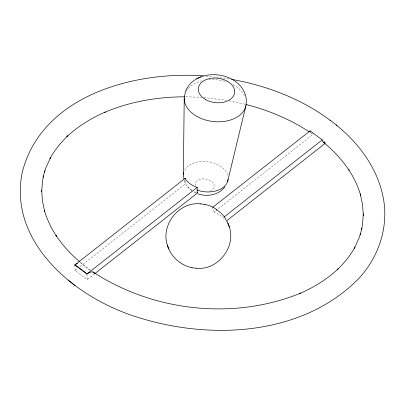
<?xml version="1.0" encoding="UTF-8"?>
<svg xmlns="http://www.w3.org/2000/svg" width="405" height="405" viewBox="0 0 405 405"><rect width="100%" height="100%" fill="white"/><g stroke="black" fill="none" stroke-linecap="round" stroke-linejoin="round"><path stroke-width="0.3" stroke-dasharray="2.02 1.52" d="M191.864 190.264A22.746 17.4 -3.7 0 1 185.875 184.371L185.541 183.794A12.049 5.771 -53.2 0 1 185.024 181.07L185.06 180.205M94.648 273.76L87.288 279.541L75.178 270.494L78.119 268.181M80.084 266.637L185.541 183.794M224.188 218.705A32.116 24.568 -3.7 0 0 214.123 212.058L313.445 134.04M185.971 96.785L201.422 97.322M205.968 76.11L229.108 78.924M203.897 97.514L226.091 100.212M229.144 100.784L245.445 104.343M195.838 192.952L192.476 191.054M309.617 132.086L311.683 133.432M192.01 190.76L188.522 187.885L186.786 185.713M90.497 270.17L80.033 262.05M89.966 270.479L82.539 264.708A10.788 5.169 -53.2 0 0 78.919 262.911M323.479 140.662L325.321 142.115M325.686 142.408L326.05 142.702A10.773 5.164 -53.2 0 1 325.574 142.768M185.287 183.212L184.118 180.265M214.123 212.058L213.713 210.549A31.129 14.914 -53.2 0 0 212.412 208.059M86.933 274.008L87.288 279.541M74.824 264.956L75.178 270.494M185.024 181.07A22.518 15.127 7.1 0 1 184.462 180.002M184.553 170.292A22.518 15.127 7.1 0 1 207.983 161.722A22.518 15.127 7.1 0 1 227.98 176.18M195.159 185.662A9.644 6.48 7.1 0 1 202.196 178.939A9.644 6.48 7.1 0 1 213.592 183.586A9.644 6.48 7.1 0 1 209.258 191.418M198.369 189.874A9.644 6.48 7.1 0 1 197.868 189.525M186.189 91.368A31.129 20.913 7.1 0 1 201.877 80.843M208.671 79.734A31.129 20.913 7.1 0 1 227.124 82.124M232.936 84.675A31.129 20.913 7.1 0 1 244.974 96.841M196.44 192.451A22.746 17.4 -3.7 0 1 193.853 191.368M312.857 133.731A10.773 5.164 -53.2 0 1 310.448 132.096"/><path stroke-width="0.61" d="M183.349 174.514L184.219 98.354M185.115 178.818L185.136 178.301A22.832 17.471 -3.7 0 0 197.25 187.353L197.139 190.122A12.049 5.771 -53.2 0 0 197.645 192.836L94.648 273.76M43.467 175.866L42.49 181.106L41.69 191.732L41.68 190.173L42.429 200.915L44.727 211.658L44.312 210.215C47.026 219.566 51.319 228.4 56.67 236.515L55.946 235.376C62.542 245.177 70.561 253.996 79.562 261.645M361.533 229.736L362.51 224.497L363.31 213.875L363.32 215.435L362.571 204.692L360.273 193.944L360.688 195.392C357.974 186.042 353.681 177.203 348.33 169.088L349.054 170.232C341.921 159.605 333.082 150.179 323.2 142.069M227.595 181.612L245.926 105.67M43.072 177.38L44.828 170.692M360.172 234.91L361.928 228.228M44.434 172.196L46.175 167.093L50.782 157.165L50.023 158.471C54.726 150.017 60.856 142.413 67.868 135.761L66.871 136.698C78.043 126.233 91.277 118.164 105.27 112.064L104.328 112.484C129.635 101.635 157.287 96.906 184.741 96.8M360.566 233.407L358.825 238.51L354.218 248.437L354.977 247.131C350.274 255.59 344.144 263.189 337.132 269.846L338.129 268.905C326.957 279.369 313.723 287.444 299.73 293.539L300.672 293.124C233.695 320.507 153.201 311.511 92.922 271.902M185.075 92.71C194.557 64.446 245.01 71.103 246.412 101.027M224.952 186.806C218.928 195.007 207.213 197.113 197.949 193.858M94.385 273.183A10.788 5.169 -53.2 0 0 88.229 273.117L86.974 273.977L74.824 264.956L185.136 178.301M86.974 273.977L197.25 187.348M212.681 207.38L310.129 130.835L322.238 139.882A10.773 5.164 -53.2 0 0 324.972 142.778M216.285 209.724A29.97 22.928 -3.7 0 1 224.294 216.822L322.238 139.882M226.238 221.11L325.058 143.481M74.824 264.956L76.12 264.065A10.788 5.169 -53.2 0 1 77.497 263.356M196.592 78.899L200.789 76.859M200.677 203.872C178.372 201.265 159.484 226.248 168.035 246.959M196.045 268.216C218.346 270.818 237.234 245.835 228.683 225.129M203.457 75.897C133.949 70.829 41.7 95.732 22.26 172.277C8.039 241.79 73.791 296.161 133.022 315.758C206.474 340.448 299.867 337.173 357.61 279.723C378.832 257.838 389.534 225.615 382.806 195.564C376.736 167.189 358.384 142.793 336.084 124.877M200.485 203.852C206.216 204.262 211.881 206.079 216.553 209.471M196.238 268.231C182.949 267.543 170.859 257.722 167.305 244.924M204.657 204.409L204.92 204.454M191.798 267.634L192.066 267.675M231.589 79.365C269.634 86.133 306.818 100.961 336.925 125.54M246.043 104.495C268.297 110.221 289.838 119.146 309.096 131.746M197.605 192.831L197.032 192.653M75.153 265.204L75.664 265.427A13.33 10.196 -3.7 0 1 76.449 265.872L85.703 272.788A14.286 10.93 -3.7 0 1 86.224 273.289L86.604 273.76M68.075 280.068L74.971 285.459M330.029 120.148L330.824 120.771M226.962 221.145L229.412 227.159M227.939 223.074L228.643 225.038M168.075 247.05L168.784 249.014M225.98 220.082L225.823 219.596A31.129 14.914 -53.2 0 0 224.294 216.822M228.096 179.476A22.518 15.127 7.1 0 1 197.139 190.122M184.007 178.919A22.518 15.127 7.1 0 1 183.723 172.358M246.144 101.336A31.129 20.913 7.1 0 1 212.225 121.404A31.129 20.913 7.1 0 1 185.282 93.211M310.245 131.504A10.773 5.164 -53.2 0 1 310.124 130.835M205.239 99.326A18.255 12.261 7.1 0 0 234.49 93.413A18.255 12.261 7.1 0 0 209.765 78.524A18.255 12.261 7.1 0 0 205.239 99.326"/></g></svg>
